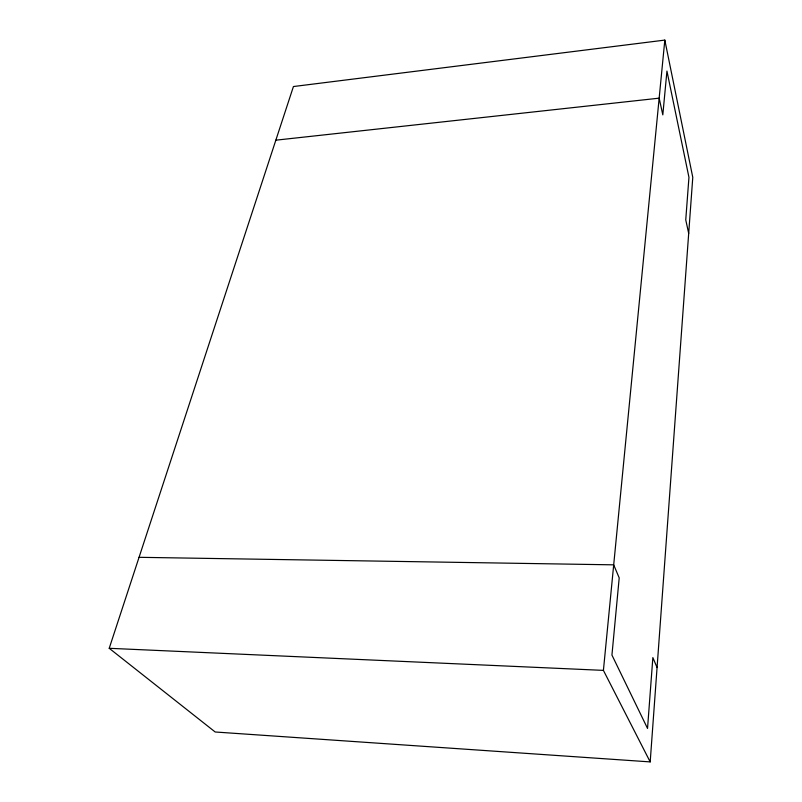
<?xml version="1.0" encoding="UTF-8"?>
<svg xmlns="http://www.w3.org/2000/svg" width="802" height="802" viewBox="0 0 802 802"><rect width="100%" height="100%" fill="white"/><g stroke="black" fill="none" stroke-linecap="round" stroke-linejoin="round"><path stroke-width="1.2" d="M650.191 761.9L692.778 177.352L664.818 40.1L293.432 86.536L109.222 648.297L215.197 731.995L650.191 761.9L603.415 670.382L664.818 40.1M275.838 140.18L659.164 98.165L662.813 114.876L666.943 71.077L688.948 177.342L685.75 219.898L688.697 233.392M139.057 557.31L613.69 564.839L619.204 577.901L611.936 655.074L647.535 728.437L652.858 657.6L657.059 667.545M109.222 648.297L603.415 670.382"/></g></svg>
